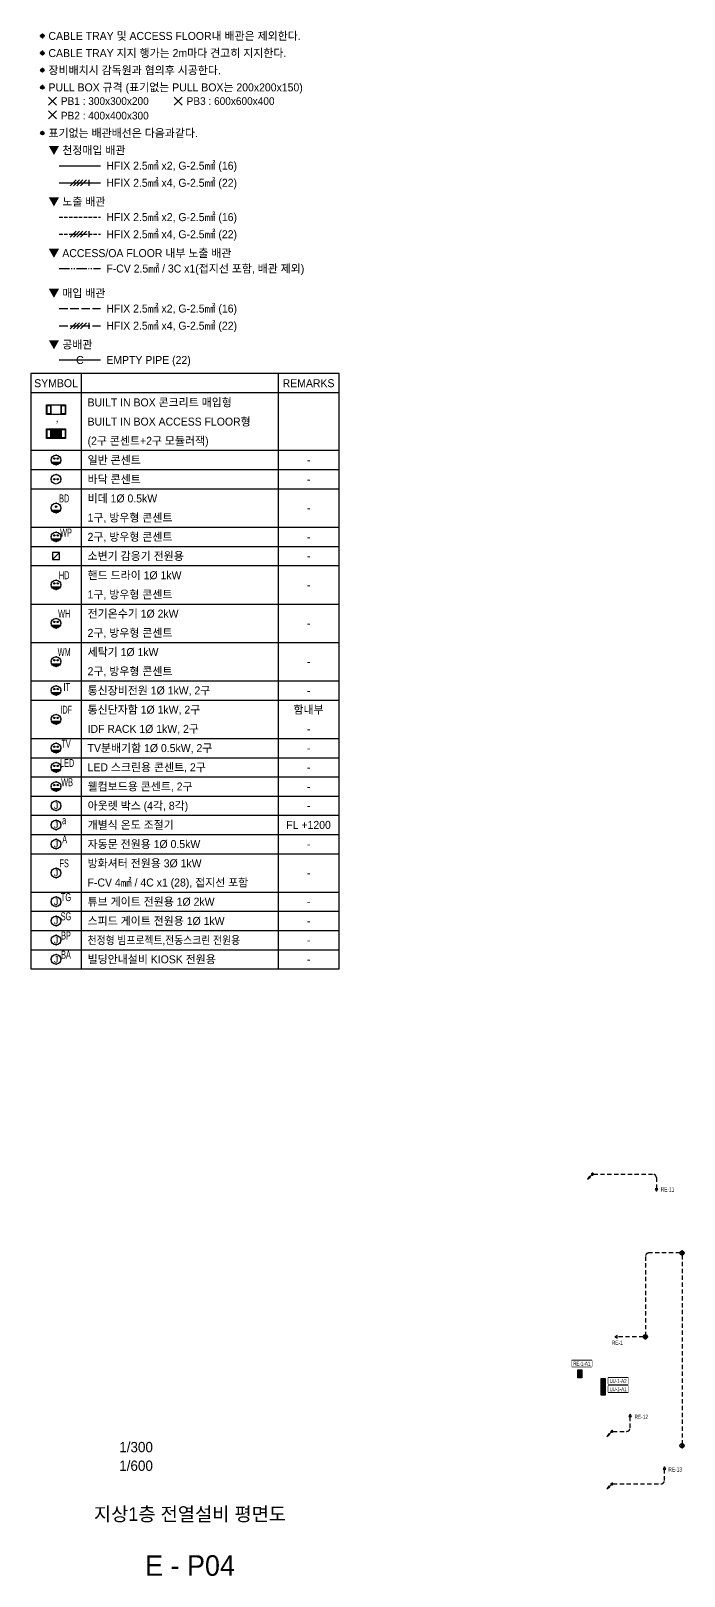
# Model space of a CAD drawing. Header units: millimetres. Extents: x 35956 to 501590, y -530175 to 1059940.
# Drawn here: x 219339 to 276451, y -322636 to -187460 of the extents above; entities that cross this region are included whole.
import ezdxf
from ezdxf.enums import TextEntityAlignment as Align

# ---------------------------------------------------------------- set-up
doc = ezdxf.new("R2010")
doc.units = ezdxf.units.MM
doc.header["$LTSCALE"] = 150
doc.set_wipeout_variables(frame=1)
for name, pattern in [('D1', [3, 1, -1, 1]), ('D2', [6.5, 2.5, -1.5, 2.5]), ('E6', [10, 6, -1, 0.5, -1, 0.5, -1]), ('LH2', [2.85, 2, -0.85]), ('LH4', [6.45, 5, -1.45])]:
    doc.linetypes.add(name, pattern=pattern)
for name, color, linetype in [('------01 Distribution Panel', 3, 'Continuous'), ('------01 Distribution Panel_UPS_Emgency', 232, 'Continuous'), ('------06 Receptacle', 6, 'Continuous'), ('------Number of Strands (가닥수)', 1, 'Continuous'), ('-----20 General Symbol', 3, 'Continuous'), ('-----21 Embeded Wire in Ceiling or Wall', 4, 'Continuous'), ('-----22 Concealed Wire in Floor', 4, 'E6'), ('-----22 Embeded in Floor', 4, 'D2'), ('-----23 Concealed or Exposed Wire', 4, 'D1'), ('-----29 Cable Schedule', 1, 'Continuous'), ('-----30 Text', 2, 'Continuous'), ('-----41 Drawing Title', 2, 'Continuous'), ('-----42 Drawing Number', 2, 'Continuous'), ('-----43 Drawing Scale', 3, 'Continuous'), ('4', 4, 'Continuous')]:
    doc.layers.add(name, color=color, linetype=linetype)
doc.styles.add('ELEC', font='')
doc.styles.get('ELEC').set_extended_font_data('Dotum')

# ---------------------------------------------------------------- blocks, each defined once
blk = doc.blocks.new('O04')
blk.add_circle((0, 0), 150)
for p in [(-150, 0), (0, 150), (150, 0), (0, -150)]:
    blk.add_point(p)
at = {"style": 'ELEC'}
blk.add_text('J', height=214, dxfattribs=at).set_placement((0, 0), align=Align.MIDDLE)
blk = doc.blocks.new('B02')
h = blk.add_hatch(color=256)
h.paths.add_polyline_path([(-136, 86, 0.632456), (136, 86)])
h.paths.add_polyline_path([(-75, 193, 1), (-32, 193, 1)])
h.paths.add_polyline_path([(32, 193, 1), (75, 193, 1)])
blk.add_line((-136, 86), (136, 86))
at = {"linetype": 'Continuous'}
blk.add_circle((0, 150), 150, dxfattribs=at)
for centre in [(-54, 193), (54, 193)]:
    blk.add_circle(centre, 21.4)
for p in [(-150, 150), (0, 300), (0, 0), (150, 150)]:
    blk.add_point(p)
blk = doc.blocks.new('B08')
at = {"linetype": 'Continuous'}
for points in [[(300, -150), (-300, -150), (-300, 150), (300, 150)], [(-150, 150), (150, 150), (150, -150), (-150, -150)]]:
    blk.add_lwpolyline(points, close=True, dxfattribs=at)
at = {"color": 1, "linetype": 'Continuous'}
for points in [[(-280, 130), (-170, 130), (-170, -130), (-280, -130)], [(170, 130), (280, 130), (280, -130), (170, -130)]]:
    blk.add_lwpolyline(points, close=True, dxfattribs=at)
blk = doc.blocks.new('B11')
h = blk.add_hatch(color=256)
h.dxf.hatch_style = 1
h.paths.add_polyline_path([(150, 150), (-150, 150), (-150, -150), (150, -150)])
at = {"linetype": 'Continuous'}
for points in [[(300, -150), (-300, -150), (-300, 150), (300, 150)], [(-150, 150), (150, 150), (150, -150), (-150, -150)]]:
    blk.add_lwpolyline(points, close=True, dxfattribs=at)
at = {"color": 1, "linetype": 'Continuous'}
for points in [[(-280, 130), (-170, 130), (-170, -130), (-280, -130)], [(170, 130), (280, 130), (280, -130), (170, -130)]]:
    blk.add_lwpolyline(points, close=True, dxfattribs=at)
blk = doc.blocks.new('B01')
h = blk.add_hatch(color=256)
h.paths.add_polyline_path([(21, 193, 1), (-21, 193, 1)])
h.paths.add_polyline_path([(-136, 86, 0.632456), (136, 86)])
blk.add_line((-136, 86), (136, 86))
at = {"linetype": 'Continuous'}
blk.add_circle((0, 150), 150, dxfattribs=at)
blk.add_circle((0, 193), 21.4)
for p in [(-150, 150), (0, 300), (0, 0), (150, 150)]:
    blk.add_point(p)
blk = doc.blocks.new('B17')
blk.add_line((112.5, 0), (-112.5, -225))
blk.add_lwpolyline([(112.5, 0), (-112.5, 0), (-112.5, -225), (112.5, -225)], close=True)
blk = doc.blocks.new('A$Ce357b17b')
at = {"layer": '-----30 Text'}
h = blk.add_hatch(color=256, dxfattribs=at)
edge = h.paths.add_edge_path()
edge.add_arc((-31961, -9700), 160, 0, 360)
h = blk.add_hatch(color=256, dxfattribs=at)
edge = h.paths.add_edge_path()
edge.add_arc((-31961, -11200), 160, 0, 360)
h = blk.add_hatch(color=256, dxfattribs=at)
edge = h.paths.add_edge_path()
edge.add_arc((-31961, -12700), 160, 0, 360)
h = blk.add_hatch(color=256, dxfattribs=at)
edge = h.paths.add_edge_path()
edge.add_arc((-31961, -14200), 160, 0, 360)
h = blk.add_hatch(color=256, dxfattribs=at)
edge = h.paths.add_edge_path()
edge.add_arc((-31961, -18200), 160, 0, 360)
at = {"layer": '------Number of Strands (가닥수)'}
for p, q in [((-29536, -22814), (-29008, -22286)), ((-29237, -22814), (-28709, -22286)), ((-28939, -22814), (-28411, -22286)), ((-28640, -22814), (-28112, -22286)), ((-27878, -22814), (-27878, -22286)), ((-29536, -27314), (-29008, -26786)), ((-29237, -27314), (-28709, -26786)), ((-28939, -27314), (-28411, -26786)), ((-28640, -27314), (-28112, -26786)), ((-27878, -27314), (-27878, -26786)), ((-29536, -35314), (-29008, -34786)), ((-29237, -35314), (-28709, -34786)), ((-28939, -35314), (-28411, -34786)), ((-28640, -35314), (-28112, -34786)), ((-27878, -35314), (-27878, -34786))]:
    blk.add_line(p, q, dxfattribs=at)
at = {"layer": '-----21 Embeded Wire in Ceiling or Wall'}
blk.add_line((-30484, -38050), (-26865, -38050), dxfattribs=at)
at = {"layer": '-----22 Concealed Wire in Floor'}
blk.add_line((-30484, -30050), (-26865, -30050), dxfattribs=at)
at = {"layer": '-----30 Text'}
for centre in [(-31961, -9700), (-31961, -11200), (-31961, -12700), (-31961, -14200), (-31961, -18200)]:
    blk.add_circle(centre, 160, dxfattribs=at)
for p in [(-32121, -9700), (-31961, -9540), (-31961, -9860), (-31801, -9700), (-32121, -11200), (-31961, -11040), (-31961, -11360), (-31801, -11200), (-31961, -12540), (-31961, -14040)]:
    blk.add_point(p, dxfattribs=at)
at = {"layer": '4'}
for p, q in [((-30484, -21050), (-26865, -21050)), ((-30484, -22550), (-26865, -22550))]:
    blk.add_line(p, q, dxfattribs=at)
at = {"layer": '4', "linetype": 'LH2'}
for p, q in [((-30484, -25550), (-26865, -25550)), ((-30484, -27050), (-26865, -27050))]:
    blk.add_line(p, q, dxfattribs=at)
at = {"layer": '4', "linetype": 'LH4'}
for p, q in [((-30484, -33550), (-26865, -33550)), ((-30484, -35050), (-26865, -35050))]:
    blk.add_line(p, q, dxfattribs=at)
at = {"layer": '-----23 Concealed or Exposed Wire', "style": 'ELEC'}
blk.add_text('C', height=700, dxfattribs=at).set_placement((-28675, -38050), align=Align.MIDDLE_CENTER)
at = {"layer": '-----30 Text', "style": 'ELEC'}
for s, p in [('CABLE TRAY 및 ACCESS FLOOR내 배관은 제외한다.', (-31425, -9700)), ('CABLE TRAY 지지 행가는 2m마다 견고히 지지한다.', (-31425, -11200)), ('장비배치시 감독원과 협의후 시공한다.', (-31425, -12700)), ('표기없는 배관배선은 다음과같다.', (-31425, -18200)), ('▼ 천정매입 배관', (-31425, -19700)), ('HFIX 2.5㎟ x2, G-2.5㎟ (16)', (-26365, -21050)), ('HFIX 2.5㎟ x4, G-2.5㎟ (22)', (-26365, -22550)), ('▼ 노출 배관', (-31425, -24200)), ('HFIX 2.5㎟ x2, G-2.5㎟ (16)', (-26365, -25550)), ('HFIX 2.5㎟ x4, G-2.5㎟ (22)', (-26365, -27050)), ('▼ ACCESS/OA FLOOR 내부 노출 배관', (-31425, -28700)), ('F-CV 2.5㎟ / 3C x1(접지선 포함, 배관 제외) ', (-26365, -30050)), ('▼ 매입 배관', (-31425, -32200)), ('HFIX 2.5㎟ x2, G-2.5㎟ (16)', (-26365, -33550)), ('HFIX 2.5㎟ x4, G-2.5㎟ (22)', (-26365, -35050)), ('▼ 공배관', (-31425, -36700))]:
    blk.add_text(s, height=700, dxfattribs=at).set_placement(p, align=Align.MIDDLE_LEFT)
for points in [[(-20425, -15050), (-20425, -15750), (-19726, -15750), (-19726, -15050)], [(-31425, -16250), (-31425, -16950), (-30726, -16950), (-30726, -16250)]]:
    blk.add_wipeout(points).dxf.layer = '-----20 General Symbol'
at = {"color": 3}
blk.add_wipeout([(-6020, -91320), (-6020, -39240), (-32961, -39240), (-32961, -91320)], dxfattribs=at).dxf.layer = '-----29 Cable Schedule'
at = {"layer": '------06 Receptacle'}
h = blk.add_hatch(color=256, dxfattribs=at)
edge = h.paths.add_edge_path()
edge.add_arc((-30913, -48480), 60, 0, 360)
h = blk.add_hatch(color=256, dxfattribs=at)
edge = h.paths.add_edge_path()
edge.add_arc((-30613, -48480), 60, 0, 360)
for centre, radius in [((-30763, -48480), 420), ((-30913, -48480), 60), ((-30613, -48480), 60)]:
    blk.add_circle(centre, radius, dxfattribs=at)
for p in [(-31183, -48480), (-30343, -48480)]:
    blk.add_point(p, dxfattribs=at)
at = {"layer": '-----20 General Symbol'}
for p, q in [((-19726, -15750), (-20425, -15050)), ((-19726, -15050), (-20425, -15750))]:
    blk.add_line(p, q, dxfattribs=at)
at = {"layer": '-----29 Cable Schedule'}
for p, q in [((-28565, -39240), (-28565, -40920)), ((-11349, -39240), (-11349, -40920)), ((-28565, -40920), (-28565, -91320)), ((-11349, -40920), (-11349, -91320)), ((-6020, -45960), (-32961, -45960)), ((-32961, -47640), (-6020, -47640)), ((-32961, -49320), (-6020, -49320)), ((-32961, -52680), (-6020, -52680)), ((-32961, -54360), (-6020, -54360)), ((-32961, -56040), (-6020, -56040)), ((-32961, -59400), (-6020, -59400)), ((-32961, -62760), (-6020, -62760)), ((-32961, -66120), (-6020, -66120)), ((-32961, -67800), (-6020, -67800)), ((-32961, -71160), (-6020, -71160)), ((-32961, -72840), (-6020, -72840)), ((-32961, -74520), (-6020, -74520)), ((-32961, -76200), (-6020, -76200)), ((-32961, -77880), (-6020, -77880)), ((-32961, -79560), (-6020, -79560)), ((-32961, -81240), (-6020, -81240)), ((-32961, -84600), (-6020, -84600)), ((-32961, -86280), (-6020, -86280)), ((-32961, -87960), (-6020, -87960)), ((-32961, -89640), (-6020, -89640)), ((-32961, -91320), (-6020, -91320))]:
    blk.add_line(p, q, dxfattribs=at)
at = {"layer": '-----29 Cable Schedule', "color": 3}
blk.add_line((-6020, -40920), (-32961, -40920), dxfattribs=at)
blk.add_lwpolyline([(-6020, -91320), (-6020, -39240), (-32961, -39240), (-32961, -91320)], close=True, dxfattribs=at)
blk.add_point((-30763, -48060))
at = {"layer": '------06 Receptacle', "xscale": 2.8, "yscale": 2.8, "zscale": 2.8}
for name, p in [('B08', (-30763, -42390)), ('B11', (-30763, -44490)), ('B01', (-30763, -51420)), ('B17', (-30763, -54885)), ('B02', (-30763, -69900))]:
    blk.add_blockref(name, p, dxfattribs=at)
at = {"layer": '------06 Receptacle', "color": 0, "xscale": 2.8, "yscale": 2.8, "zscale": 2.8}
for p in [(-30763, -47220), (-30763, -53940), (-30763, -58140), (-30763, -61500), (-30763, -64860), (-30763, -67380), (-30763, -72420), (-30763, -74100), (-30763, -75780)]:
    blk.add_blockref('B02', p, dxfattribs=at)
at = {"layer": '-----20 General Symbol', "xscale": 2.8, "yscale": 2.8, "zscale": 2.8}
for p in [(-30763, -77040), (-30763, -78720), (-30763, -80400), (-30763, -82920), (-30763, -85440), (-30763, -87120), (-30763, -88800), (-30763, -90480)]:
    blk.add_blockref('O04', p, dxfattribs=at)
at = {"layer": '------06 Receptacle', "style": 'ELEC', "width": 0.6}
for s, p in [('BD', (-30053, -50158)), ('WP', (-29891, -53142)), ('HD', (-30053, -56878)), ('WH', (-30053, -60238)), ('WM', (-30053, -63598)), ('IT', (-29828, -66655)), ('IDF', (-29874, -68638)), ('TV', (-29891, -71622)), ('LED', (-29800, -73302)), ('WB', (-29800, -74982))]:
    blk.add_text(s, height=700, dxfattribs=at).set_placement(p, align=Align.MIDDLE)
at = {"layer": '-----20 General Symbol', "style": 'ELEC', "width": 0.7}
blk.add_text('a', height=700, dxfattribs=at).set_placement((-30238, -78308), align=Align.MIDDLE_LEFT)
for s, p in [('A', (-30011, -79989)), ('FS', (-30053, -82078)), ('TG', (-29895, -85036)), ('SG', (-29895, -86716)), ('BP', (-29895, -88396)), ('BA', (-29895, -90076))]:
    blk.add_text(s, height=700, dxfattribs=at).set_placement(p, align=Align.MIDDLE)
at = {"layer": '-----29 Cable Schedule', "color": 2, "style": 'ELEC'}
for s, p in [('SYMBOL', (-30763, -40080)), ('REMARKS', (-8684, -40080))]:
    blk.add_text(s, height=700, dxfattribs=at).set_placement(p, align=Align.MIDDLE)
at = {"layer": '-----30 Text', "style": 'ELEC'}
for s, height, p in [('PB3 : 600x600x400', 672.93, (-19344, -15400)), ('EMPTY PIPE (22)', 700, (-26365, -38050)), ('BUILT IN BOX 콘크리트 매입형', 700, (-28005, -41760)), ('BUILT IN BOX ACCESS FLOOR형', 700, (-28005, -43440)), (',', 700, (-30805, -43128)), ('(2구 콘센트+2구 모듈러잭)', 700, (-28005, -45120)), ('일반 콘센트', 700, (-28005, -46800)), ('바닥 콘센트', 700, (-28005, -48480)), ('비데 1%%216 0.5kW', 700, (-28005, -50160)), ('1구, 방우형 콘센트', 700, (-28005, -51840)), ('2구, 방우형 콘센트', 700, (-28005, -53520)), ('소변기 감응기 전원용', 700, (-28005, -55200)), ('핸드 드라이 1Ø 1kW', 700, (-28005, -56880)), ('1구, 방우형 콘센트', 700, (-28005, -58560)), ('전기온수기 1%%216 2kW', 700, (-28005, -60240)), ('2구, 방우형 콘센트', 700, (-28005, -61920)), ('세탁기 1Ø 1kW', 700, (-28005, -63600)), ('2구, 방우형 콘센트', 700, (-28005, -65280)), ('통신장비전원 1%%216 1kW, 2구', 700, (-28005, -66960)), ('통신단자함 1%%216 1kW, 2구', 700, (-28005, -68640)), ('IDF RACK 1%%216 1kW, 2구', 700, (-28005, -70320)), ('TV분배기함 1%%216 0.5kW, 2구', 700, (-28005, -72000)), ('LED 스크린용 콘센트, 2구', 700, (-28005, -73680)), ('웰컴보드용 콘센트, 2구', 700, (-28005, -75360)), ('아웃렛 박스 (4각, 8각)', 700, (-28005, -77040)), ('개별식 온도 조절기', 700, (-28005, -78720)), ('자동문 전원용 1%%216 0.5kW', 700, (-28005, -80400)), ('방화셔터 전원용 3%%216 1kW', 700, (-28005, -82080)), ('F-CV 4㎟ / 4C x1 (28), 접지선 포함', 700, (-28005, -83760)), ('튜브 게이트 전원용 1Ø 2kW', 700, (-28005, -85440)), ('스피드 게이트 전원용 1Ø 1kW', 700, (-28005, -87120)), ('빌딩안내설비 KIOSK 전원용', 700, (-28005, -90480))]:
    blk.add_text(s, height=height, dxfattribs=at).set_placement(p, align=Align.MIDDLE_LEFT)
for s, p in [('-', (-8684, -46800)), ('-', (-8684, -48480)), ('-', (-8684, -51000)), ('-', (-8684, -53520)), ('-', (-8684, -55200)), ('-', (-8684, -57720)), ('-', (-8684, -61080)), ('-', (-8684, -64440)), ('-', (-8684, -66960)), ('함내부', (-8684, -68640)), ('-', (-8684, -70320)), ('-', (-8684, -72000)), ('-', (-8684, -73680)), ('-', (-8684, -75360)), ('FL +1200', (-8684, -78720)), ('-', (-8684, -77040)), ('-', (-8684, -80400)), ('-', (-8684, -82920)), ('-', (-8684, -85440)), ('-', (-8684, -87120)), ('-', (-8684, -88800)), ('-', (-8684, -90480))]:
    blk.add_text(s, height=700, dxfattribs=at).set_placement(p, align=Align.MIDDLE_CENTER)
at = {"layer": '-----30 Text', "style": 'ELEC', "width": 0.9}
blk.add_text('천정형 빔프로젝트,전동스크린 전원용', height=700, dxfattribs=at).set_placement((-28005, -88800), align=Align.MIDDLE_LEFT)
blk.add_wipeout([(-31425, -15050), (-31425, -15750), (-30726, -15750), (-30726, -15050)]).dxf.layer = '-----20 General Symbol'
at = {"layer": '-----20 General Symbol'}
for p, q in [((-30726, -15750), (-31425, -15050)), ((-30726, -15050), (-31425, -15750)), ((-30726, -16950), (-31425, -16250)), ((-30726, -16250), (-31425, -16950))]:
    blk.add_line(p, q, dxfattribs=at)
at = {"layer": '-----30 Text', "style": 'ELEC'}
for s, height, p in [('PULL BOX 규격 (표기없는 PULL BOX는 200x200x150)', 700, (-31425, -14200)), ('PB1 : 300x300x200', 672.93, (-30344, -15400)), ('PB2 : 400x400x300', 672.93, (-30344, -16671))]:
    blk.add_text(s, height=height, dxfattribs=at).set_placement(p, align=Align.MIDDLE_LEFT)
blk = doc.blocks.new('A02')
h = blk.add_hatch()
h.set_pattern_fill('ANSI31', color=256, scale=25, style=0)
h.set_pattern_definition([(45, (-2000, -19200), (-56.1266, 56.1266), [])])
h.paths.add_polyline_path([(-300, 300), (-300, 0), (300, 0), (300, 300)])
blk.add_lwpolyline([(300, 0), (-300, 0), (-300, 300), (300, 300)], close=True)
blk = doc.blocks.new('O07')
blk.add_lwpolyline([(-173, -100), (0, 0), (-173, 100)], close=True)
blk = doc.blocks.new('O01')
blk.add_hatch(color=256).paths.add_polyline_path([(-149, -218), (-218, -149), (-368, -368)])
blk.add_line((-46, -46), (-184, -184))
blk.add_lwpolyline([(-368, -368), (-149, -218), (-218, -149), (-368, -368)])
blk.add_circle((0, 0), 65)
for p in [(-65, 0), (-65, 0), (0, 65), (0, 65), (65, 0), (65, 0), (0, -65), (0, -65)]:
    blk.add_point(p)

msp = doc.modelspace()

# ---------------------------------------------------------------- linework, layer by layer
at = {"layer": '------01 Distribution Panel', "color": 1, "elevation": 0}
for points in [[(266632, -304308), (268386, -304308), (268386, -303783), (266632, -303783)], [(269818, -306545), (271573, -306545), (271573, -306020), (269818, -306020)]]:
    msp.add_lwpolyline(points, close=True, dxfattribs=at)
at = {"layer": '-----22 Embeded in Floor'}
for p, q in [((268528, -287472), (273728, -287472)), ((274028, -287772), (274028, -288972)), ((271728, -309672), (271728, -308472)), ((270228, -309972), (271428, -309972)), ((274728, -314272), (274728, -313072)), ((270228, -314572), (274428, -314572))]:
    msp.add_line(p, q, dxfattribs=at)
at = {"layer": '-----22 Embeded in Floor', "elevation": 0}
msp.add_lwpolyline([(276091, -294370), (273370, -294370, 0.4142136), (273070, -294670), (273070, -301520)], format="xyb", dxfattribs=at)
for points in [[(276271, -294550), (276270, -311046)], [(272890, -301700), (270390, -301700)]]:
    msp.add_lwpolyline(points, dxfattribs=at)
at = {"layer": '-----22 Embeded in Floor'}
for centre, start, end in [((273728, -287772), 0, 90), ((271428, -309672), 270, 0), ((274428, -314272), 270, 0)]:
    msp.add_arc(centre, 300, start, end, dxfattribs=at)

# ---------------------------------------------------------------- block references
at = {"layer": '------01 Distribution Panel', "xscale": 1.2, "yscale": 1.2, "zscale": 1.2, "rotation": 270}
msp.add_blockref('A02', (267150, -304940), dxfattribs=at)
at = {"layer": '------01 Distribution Panel_UPS_Emgency', "xscale": 1.2, "yscale": 1.2, "zscale": 1.2, "rotation": 270}
msp.add_blockref('A02', (269190, -306440), dxfattribs=at)
at = {"layer": '------06 Receptacle', "xscale": 1.2, "yscale": 1.2, "zscale": 1.2}
for p, rotation in [((276451, -294370), 89.99999905542991), ((273250, -301700), 89.99999999999999), ((276450, -311226), 89.99999905542991)]:
    msp.add_blockref('B02', p, dxfattribs=dict(at, rotation=rotation))
at = {"layer": '-----20 General Symbol', "xscale": 1.2, "yscale": 1.2, "zscale": 1.2}
for p in [(268450, -287472), (270150, -309972), (270150, -314572)]:
    msp.add_blockref('O01', p, dxfattribs=at)
at = {"layer": '-----22 Embeded in Floor', "xscale": 1.2, "yscale": 1.2, "zscale": 1.2}
for p, rotation in [((274028, -288972), 270), ((270390, -301700), 180), ((271728, -308472), 89.99999999999997), ((274728, -313072), 89.99999999999997)]:
    msp.add_blockref('O07', p, dxfattribs=dict(at, rotation=rotation))
at = {"layer": '-----29 Cable Schedule'}
msp.add_blockref('A$Ce357b17b', (252300, -178200), dxfattribs=at)

# ---------------------------------------------------------------- texts
at = {"layer": '-----41 Drawing Title', "style": 'ELEC'}
msp.add_text('지상1층 전열설비 평면도', height=1200, dxfattribs=at).set_placement((233250, -317210), align=Align.MIDDLE_CENTER)
at = {"layer": '-----42 Drawing Number', "style": 'ELEC'}
msp.add_text('E - P04', height=1800, dxfattribs=at).set_placement((233250, -321710), align=Align.MIDDLE_CENTER)
at = {"layer": '-----43 Drawing Scale', "style": 'ELEC'}
for s, p in [('1/300', (227060, -311800)), ('1/600', (227060, -313430))]:
    msp.add_text(s, height=900, dxfattribs=at).set_placement(p)

# ---------------------------------------------------------------- next in the draw order: wipeouts: each hides what was drawn before it
at = {"color": 1}
msp.add_wipeout([(266632, -304308), (268386, -304308), (268386, -303783), (266632, -303783)], dxfattribs=at).dxf.layer = '------01 Distribution Panel'
at = {"color": 1, "linetype": 'Continuous'}
for points in [[(274256, -288918), (274258, -288942), (274263, -288965), (274272, -288986), (274284, -289006), (274300, -289024), (274318, -289040), (274338, -289052), (274359, -289061), (274382, -289066), (274406, -289068), (275606, -289068), (275629, -289066), (275652, -289061), (275674, -289052), (275694, -289040), (275712, -289024), (275727, -289006), (275739, -288986), (275748, -288965), (275754, -288942), (275756, -288918), (275756, -288693), (275754, -288670), (275748, -288647), (275739, -288625), (275727, -288605), (275712, -288587), (275694, -288572), (275674, -288560), (275652, -288551), (275629, -288545), (275606, -288543), (274406, -288543), (274382, -288545), (274359, -288551), (274338, -288560), (274318, -288572), (274300, -288587), (274284, -288605), (274272, -288625), (274263, -288647), (274258, -288670), (274256, -288693)], [(269862, -302340), (269864, -302363), (269870, -302386), (269879, -302408), (269891, -302428), (269906, -302446), (269924, -302461), (269944, -302473), (269966, -302482), (269989, -302488), (270012, -302490), (271212, -302490), (271236, -302488), (271259, -302482), (271281, -302473), (271301, -302461), (271319, -302446), (271334, -302428), (271346, -302408), (271355, -302386), (271361, -302363), (271362, -302340), (271362, -302115), (271361, -302091), (271355, -302068), (271346, -302047), (271334, -302027), (271319, -302009), (271301, -301993), (271281, -301981), (271259, -301972), (271236, -301967), (271212, -301965), (270012, -301965), (269989, -301967), (269966, -301972), (269944, -301981), (269924, -301993), (269906, -302009), (269891, -302027), (269879, -302047), (269870, -302068), (269864, -302091), (269862, -302115)], [(271955, -308818), (271956, -308841), (271962, -308864), (271971, -308886), (271983, -308906), (271998, -308924), (272016, -308939), (272036, -308951), (272058, -308960), (272081, -308966), (272105, -308968), (273305, -308968), (273328, -308966), (273351, -308960), (273373, -308951), (273393, -308939), (273411, -308924), (273426, -308906), (273438, -308886), (273447, -308864), (273453, -308841), (273455, -308818), (273455, -308593), (273453, -308569), (273447, -308546), (273438, -308525), (273426, -308504), (273411, -308487), (273393, -308471), (273373, -308459), (273351, -308450), (273328, -308444), (273305, -308443), (272105, -308443), (272081, -308444), (272058, -308450), (272036, -308459), (272016, -308471), (271998, -308487), (271983, -308504), (271971, -308525), (271962, -308546), (271956, -308569), (271955, -308593)], [(274923, -313418), (274925, -313442), (274930, -313465), (274939, -313486), (274952, -313506), (274967, -313524), (274985, -313540), (275005, -313552), (275027, -313561), (275050, -313566), (275073, -313568), (276273, -313568), (276296, -313566), (276319, -313561), (276341, -313552), (276361, -313540), (276379, -313524), (276394, -313506), (276407, -313486), (276416, -313465), (276421, -313442), (276423, -313418), (276423, -313193), (276421, -313170), (276416, -313147), (276407, -313125), (276394, -313105), (276379, -313087), (276361, -313072), (276341, -313060), (276319, -313051), (276296, -313045), (276273, -313043), (275073, -313043), (275050, -313045), (275027, -313051), (275005, -313060), (274985, -313072), (274967, -313087), (274952, -313105), (274939, -313125), (274930, -313147), (274925, -313170), (274923, -313193)]]:
    msp.add_wipeout(points, dxfattribs=at)
at = {"color": 1}
msp.add_wipeout([(269818, -306545), (271573, -306545), (271573, -306020), (269818, -306020)], dxfattribs=at)

# ---------------------------------------------------------------- next in the draw order: linework, layer by layer
at = {"layer": '------01 Distribution Panel', "color": 1, "elevation": 0}
msp.add_lwpolyline([(269818, -305825), (271573, -305825), (271573, -305300), (269818, -305300)], close=True, dxfattribs=at)

# ---------------------------------------------------------------- next in the draw order: block references
at = {"layer": '------01 Distribution Panel_UPS_Emgency', "xscale": 1.2, "yscale": 1.2, "zscale": 1.2, "rotation": 270}
msp.add_blockref('A02', (269190, -305720), dxfattribs=at)

# ---------------------------------------------------------------- next in the draw order: texts
at = {"layer": '------01 Distribution Panel', "style": 'ELEC', "width": 0.7}
msp.add_text('RE-1-A1', height=350, dxfattribs=at).set_placement((267509, -304045), align=Align.MIDDLE_CENTER)
at = {"style": 'ELEC', "width": 0.7}
for s, p in [('RE-11', (275006, -288806)), ('RE-1', (270612, -302227)), ('RE-12', (272705, -308705)), ('RE-13', (275673, -313306))]:
    msp.add_text(s, height=375, dxfattribs=at).set_placement(p, align=Align.MIDDLE)

# ---------------------------------------------------------------- next in the draw order: wipeouts: each hides what was drawn before it
at = {"color": 1}
msp.add_wipeout([(269818, -305825), (271573, -305825), (271573, -305300), (269818, -305300)], dxfattribs=at)

# ---------------------------------------------------------------- next in the draw order: texts
at = {"layer": '------01 Distribution Panel_UPS_Emgency', "style": 'ELEC', "width": 0.7}
for s, p in [('LU-1-A2', (270695, -305563)), ('LU-1-A1', (270695, -306283))]:
    msp.add_text(s, height=350, dxfattribs=at).set_placement(p, align=Align.MIDDLE_CENTER)

doc.saveas('drawing.dxf')
